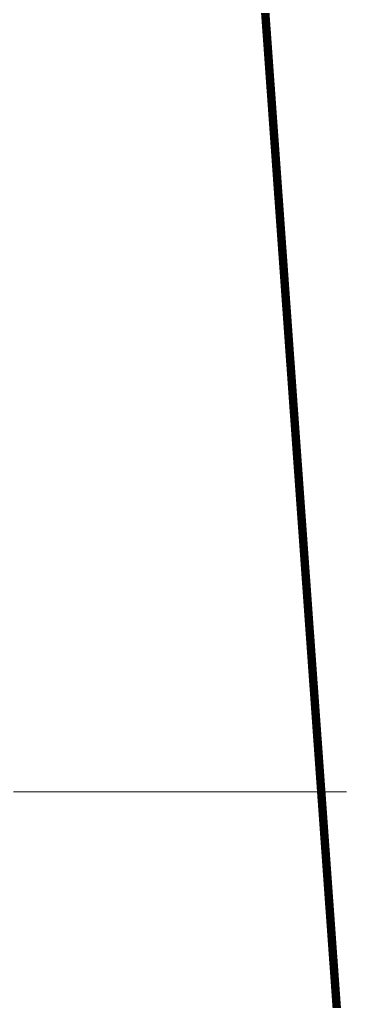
# Model space of a CAD drawing. Header units: millimetres. Extents: x -100356 to 314685, y 446 to 1273965.
# Drawn here: x 30212 to 32202, y 622163 to 627984 of the extents above; entities that cross this region are included whole.
import ezdxf

# ---------------------------------------------------------------- set-up
doc = ezdxf.new("R2010")
doc.units = ezdxf.units.MM
for name, pattern in [('CENTER', [2, 1.25, -0.25, 0.25, -0.25]), ('CENTER2', [28.575, 19.05, -3.175, 3.175, -3.175]), ('DASHED2', [0.375, 0.25, -0.125]), ('gf$0$CENTER2', [28.575, 19.05, -3.175, 3.175, -3.175]), ('gf$0$Kume - Grid Line', [10.5, 6, -1.25, 2, -1.25]), ('Kume - Grid Line', [10.5, 6, -1.25, 2, -1.25])]:
    doc.linetypes.add(name, pattern=pattern)
for name, color, linetype, lineweight in [('20180330-Ascent Plaza-TP-Ban ve so bo$0$KÍNH', 150, 'Continuous', 9), ('A-_ANOT----_D', 7, 'Continuous', 5), ('A.Axis', 251, 'CENTER2', 13), ('A.Concrete', 7, 'Continuous', 25), ('gf$0$A.Axis', 251, 'gf$0$CENTER2', 13), ('GJ', 1, 'Continuous', 13), ('LGI', 250, 'CENTER', 9), ('luoicot', 30, 'Continuous', 13)]:
    doc.layers.add(name, color=color, linetype=linetype, lineweight=lineweight)

# ---------------------------------------------------------------- blocks, each defined once
blk = doc.blocks.new('X-GRID')
at = {"layer": 'LGI', "ltscale": 1500}
blk.add_line((5008.8, 9600), (-57318.6, 9600), dxfattribs=at)
blk = doc.blocks.new('A$C60262ED2')
at = {"rotation": 180}
blk.add_blockref('X-GRID', (7408.8, 51484, 0), dxfattribs=at)
blk = doc.blocks.new('column')
at = {"layer": 'luoicot', "ltscale": 0.5}
blk.add_blockref('A$C60262ED2', (-47108.6, -40383.9, 0), dxfattribs=at)
blk = doc.blocks.new('grid tower')
at = {"layer": 'A.Axis', "linetype": 'Kume - Grid Line', "lineweight": 9, "ltscale": 100}
blk.add_line((48341.2, -1500.1), (-14918.8, -1500.1), dxfattribs=at)
blk = doc.blocks.new('SITE')
at = {"layer": 'GJ', "color": 2, "linetype": 'DASHED2', "ltscale": 200, "const_width": 50, "elevation": 0}
blk.add_lwpolyline([(-42847.4, 878.6), (-42996.7, 6495.1), (-42929.5, 10453), (-42963.7, 14461.4), (-42977.6, 21429.2), (-50432, 21462.5), (-51659.4, 22285), (-51640, 22872), (-51581.4, 23936.6), (-51498.9, 28076), (-51495.7, 29824.4), (-50725.3, 29994.4), (-51513.3, 40959.1), (-52452.2, 41019.8), (-52588.7, 42418.7), (-48449.4, 42705.3), (-47305.7, 42675.1), (-44663.6, 42637.5), (-38719.2, 42656.1), (-35209.1, 42660.5)], dxfattribs=at)
blk = doc.blocks.new('gf$0$grid tower-gf')
at = {"layer": 'gf$0$A.Axis', "linetype": 'gf$0$Kume - Grid Line', "lineweight": 9, "ltscale": 100}
blk.add_line((48341.2, -1500.1), (-14918.8, -1500.1), dxfattribs=at)

msp = doc.modelspace()

# ---------------------------------------------------------------- block references
at = {"layer": '20180330-Ascent Plaza-TP-Ban ve so bo$0$KÍNH', "rotation": 180}
msp.add_blockref('gf$0$grid tower-gf', (74640.7, 621904.9, 0), dxfattribs=at)
at = {"layer": 'A-_ANOT----_D', "rotation": 180}
msp.add_blockref('grid tower', (74640.7, 621905, 0), dxfattribs=at)
at = {"layer": 'A.Concrete'}
for p in [(71940.8, 621905, 0), (71940.7, 621904.9, 0)]:
    msp.add_blockref('column', p, dxfattribs=at)
at = {"layer": 'GJ'}
msp.add_blockref('SITE', (82927, 590602.1, 0), dxfattribs=at)

doc.saveas('drawing.dxf')
